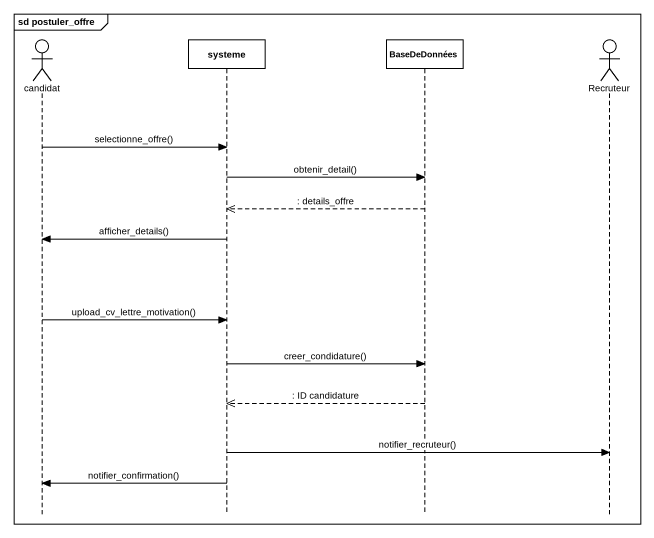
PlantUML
@startuml
mainframe sd postuler_offre
hide footbox
actor candidat
participant systeme
participant BaseDeDonnées
actor Recruteur

candidat -> systeme : selectionne_offre()
systeme -> BaseDeDonnées : obtenir_detail()
BaseDeDonnées -->> systeme : : details_offre
systeme -> candidat : afficher_details()
candidat -> systeme : upload_cv_lettre_motivation()
systeme -> BaseDeDonnées : creer_condidature()
BaseDeDonnées -->> systeme : : ID candidature
systeme -> Recruteur : notifier_recruteur()
systeme -> candidat : notifier_confirmation()
@enduml
